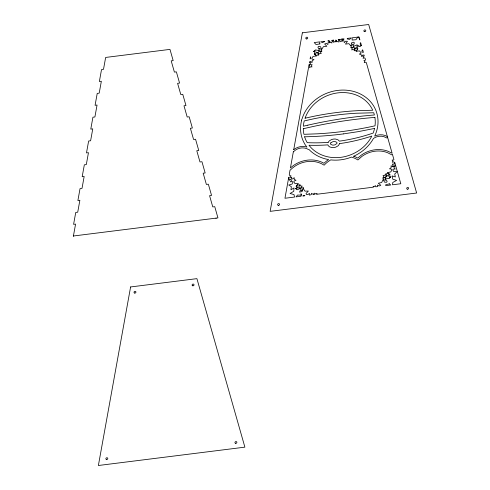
<?xml version="1.0" encoding="UTF-8"?>
<svg xmlns="http://www.w3.org/2000/svg" width="490" height="490" viewBox="0 0 490 490"><rect width="100%" height="100%" fill="white"/><g stroke="black" fill="none" stroke-linecap="round" stroke-linejoin="round"><path stroke-width="0.73" d="M73.359 236.358L75.57 224.089L73.592 224.34L75.742 212.433L77.72 212.188L79.87 200.281L77.892 200.532L80.035 188.625L82.014 188.381L84.164 176.474L82.185 176.725L84.335 164.818L86.314 164.573L88.463 152.666L86.485 152.917L88.635 141.01L90.607 140.765L92.757 128.858L90.779 129.109L92.928 117.202L94.907 116.957L97.057 105.05L95.078 105.301L97.228 93.394L99.201 93.149L101.35 81.242L99.372 81.493L101.522 69.586L103.5 69.341L105.65 57.44L169.975 49.386L173.172 60.613L171.2 60.858L174.397 72.097L176.369 71.846L179.573 83.079L177.594 83.331L180.792 94.564L182.77 94.313L185.967 105.552L183.989 105.797L187.186 117.03L189.165 116.785L192.362 128.019L190.383 128.264L193.587 139.503L195.559 139.252L198.756 150.485L196.784 150.736L199.981 161.97L201.96 161.725L205.157 172.958L203.179 173.203L206.376 184.436L208.354 184.191L211.551 195.424L209.573 195.669L212.77 206.909L214.749 206.657L217.946 217.891L73.42 235.996M293.731 149.634L308.792 66.199L309.472 66.469L309.588 67.743L310.623 66.763L312.007 66.94L311.395 65.838L312.136 64.674L310.44 64.698L310.115 63.633L310.862 62.469L309.447 62.763L309.6 61.709L310.58 61.397L312.081 62.506L312.21 60.668L313.986 59.608L312.093 59.1L311.897 58.249L313.098 56.368L316.491 55.97L317.14 55.021L318.665 55.217L317.986 54.004L318.567 53.098L318.763 54.402L319.799 53.428L321.189 53.6L320.57 52.497L321.318 51.334L319.903 51.628L320.527 50.984L321.912 51.162L321.299 50.06L323.418 46.679L326.812 46.281L324.649 43.99L326.407 43.432L327.908 44.541L328.037 42.697L329.813 41.638L327.853 40.86L329.231 40.682L329.984 41.577L329.445 42.814L330.811 42.318L331.908 43.047L331.932 41.76L333.059 41.019L333.555 41.221L333.666 42.489L334.701 41.509L335.901 41.889L337.261 41.368L338.37 42.079L338.37 40.792L339.288 40.168L339.925 40.578L339.772 41.87L340.973 41.068L342.277 41.479L341.91 40.266L342.865 39.231L341.359 39.163L343.992 38.839L343.931 39.304L342.106 40.278L343.955 40.878L344.25 42.667L345.634 41.197L347.422 41.313L345.487 44.118L348.88 43.665L351.281 46.477L350.773 47.72L352.132 47.205L352.831 47.653L351.379 47.744L352.224 48.712L351.716 49.956L353.07 49.435L354.178 50.145L354.331 48.755L355.011 49.533L354.503 50.776L355.863 50.262L356.512 50.672L356.022 51.321L359.415 50.868L361.222 52.957L359.372 54.102L361.222 54.702L361.522 56.491L362.9 55.021L364.193 55.107L364.15 56.087L362.723 56.148L363.562 57.116L363.053 58.359L364.413 57.838L365.093 58.273L365.601 60.056L363.917 60.466L364.756 61.428L364.248 62.671L365.601 62.157L366.33 62.616L387.406 136.643M328.141 142.357L329.335 140.857L331.497 139.607A7.877 6.842 -22.1 0 1 335.76 139.093L338.069 139.858L339.362 141.151A157.982 137.231 -22.1 0 0 373.153 133.06A36.254 31.495 -22.1 0 0 374.55 128.435M357.749 37.111L355.954 39.733L352.151 40.051L352.157 37.816L359.023 36.952L359.862 39.898L358.539 37.013M288.543 178.385L289.253 178.005L288.751 177.233L284.953 198.254L294.551 197.054L293.994 194.567L290.049 193.495L293.761 191.302L294.006 187.946L290.962 189.777L291.36 186.702L288.745 184.981L292.077 184.087L292.916 182.127L292.377 181.545L290.35 181.882L291.495 180.259L291.06 179.358L290.454 179.322L289.486 180.357L289.278 179.107L288.457 178.844M314.555 54.121L315.946 53.477L316.228 52.063L317.251 53.049L318.035 52.883L317.398 52.632L318.714 52.02L318.972 50.733L319.419 51.168L319.376 50.691L315.493 49.9L313.49 51.64L315.223 50.831L314.274 53.851L315.94 55.444L315.879 54.702L314.647 54.212M303.31 128.741L307.806 127.694A415.643 361.038 -22.1 0 1 374.905 117.404M305.05 118.206L313.484 116.357A268.3 233.056 -22.1 0 1 359.893 110.562L372.737 110.25A36.585 31.777 -22.1 0 0 337.861 92.873A36.842 32.003 -22.1 0 0 331.044 94.325L328.704 95.097A36.652 31.838 -22.1 0 0 305.074 118.206M374.55 128.435L358.08 131.669L343.711 133.856M304.602 136.802L306.948 136.741A324.251 281.658 -22.1 0 0 343.711 133.874M215.974 218.142L216.066 218.485M387.351 136.588A12.691 11.025 -22.1 0 0 374.697 136.097A39.274 34.116 -22.1 0 0 376.994 113.784L376.179 111.224A1.39 1.207 -22.1 0 0 376.02 110.789A39.396 34.22 -22.1 0 0 337.751 90.405A39.666 34.453 -22.1 0 0 330.413 91.955L327.786 92.831A39.47 34.282 -22.1 0 0 301.975 119.15A1.409 1.225 -22.1 0 0 301.522 120.301M301.571 120.473A39.237 34.08 -22.1 0 0 301.405 135.73A1.403 1.219 -22.1 0 0 301.509 136.189L301.571 136.434A39.39 34.214 -22.1 0 0 304.915 144.232A1.403 1.219 -22.1 0 0 305.295 144.85L306.887 147.104A12.85 11.166 -22.1 0 0 293.737 149.634M353.658 156.218A25.897 22.491 -22.1 0 1 357.755 158.086L361.498 154.981A26.325 22.865 -22.1 0 1 388.062 151.269L392.141 153.29L387.602 137.341A0.802 0.698 -22.1 0 1 386.353 137.794A11.08 9.629 -22.1 0 0 373.515 138.376L372.222 140.544A39.28 34.116 -22.1 0 1 353.67 156.237M328.141 142.376A163.789 142.272 -22.1 0 1 307.242 142.657A36.56 31.758 -22.1 0 1 304.602 136.802M303.304 128.735A36.56 31.758 -22.1 0 0 303.941 134.315L317.422 133.819A318.365 276.544 -22.1 0 0 370.575 126.781L375.015 125.82A36.474 31.685 -22.1 0 0 374.899 117.422M385.318 179.236L385.22 180.528L384.172 179.744L383.345 180.008L384.619 182.2L386.684 182.237L387.149 181.392L385.599 179.071L385.318 179.236M385.734 176.761L385.642 178.054L385.134 177.674L385.238 178.139L389.244 178.513L391.032 176.596L389.397 177.57L389.966 174.507L388.209 173.203L388.368 173.925L389.691 174.287L388.448 175.022L388.349 176.314L387.302 175.53L386.31 175.843L386.984 176.026L385.734 176.761M394.713 162.319L394.689 162.625L393.642 161.847L392.257 162.282L392.858 161.063L392.104 160.04L393.519 160.071L393.935 159.587L392.478 154.472A0.802 0.698 -22.1 0 1 391.406 154.65L387.498 152.66A24.739 21.486 -22.1 0 0 361.945 156.39L357.896 159.985L357.333 159.63A24.494 21.278 -22.1 0 0 351.52 157.1L348.365 158.196A39.561 34.361 -22.1 0 1 340.813 159.814A39.188 34.043 -22.1 0 1 330.781 159.887A24.286 21.095 -22.1 0 0 324.643 164.665L324.153 165.179L321.667 163.782A25.217 21.903 -22.1 0 0 292.303 168.193L290.582 169.785A0.796 0.692 -22.1 0 1 290.049 170.042L289.272 174.354L289.657 175.555L291.023 175.812L289.841 177.061L290.417 177.539L291.813 177.16L291.158 178.354L292.665 178.979L294.208 177.643L294.269 179.475L296.015 180.271L294.092 181.061L293.871 181.943L294.998 183.652L298.392 183.554L297.571 184.424L298.398 185.11L299.8 184.73L299.31 186.182L300.199 184.92L300.805 186.029L302.22 186.084L301.228 187.296L302.244 187.958L303.647 187.578L302.985 188.773L303.292 188.632L304.958 191.155L308.345 191.051L306.042 193.501L306.299 194.395L307.861 194.665L309.404 193.336L309.509 195.179L311.352 194.567L311.511 193.274L312.51 194.101L313.906 193.721L313.373 194.695L314.525 194.432L314.684 193.14L315.683 193.967L317.085 193.587L316.699 194.279L373.478 187.168L373.037 186.58L374.458 186.604L375.371 185.539L375.646 186.776L377.545 186.659L377.453 185.067L379.101 186.004L380.797 185.269L378.329 183.248L381.692 182.5L383.388 178.966L382.635 177.944L384.05 177.974L384.626 177.3L383.211 177.711L383.811 176.492L383.051 175.469L384.472 175.5L385.385 174.434L386.016 175.763L386.518 174.746L385.759 173.73L387.18 173.754L387.866 172.952L387.468 172.658L390.83 171.91L391.792 169.938L391.486 169.124L389.519 168.823L391.167 167.598L391.063 165.773L392.717 166.71L394.089 166.116L392.429 166.349L393.029 165.13L392.27 164.107L393.684 164.138L394.603 163.072L394.879 164.303L395.314 164.426L394.713 162.319M394.952 165.4L394.86 166.692L394.444 166.38L393.985 167.684L395.265 169.001L393.225 169.179L392.747 169.883L393.752 171.616L397.127 171.665L394.701 174.024L395.369 176.957L392.19 175.904L392.741 179.162L396.606 180.406L392.802 182.452L392.515 184.785L400.814 183.744L395.497 165.081L394.952 165.4M297.35 184.657L297.24 185.569L296.132 186.169L297.35 184.657M301.117 188.166L297.161 189.783L295.219 188.338L296.922 188.895L296.18 186.329L297.259 186.678L297.473 187.927L298.435 186.892L299.188 187.211L298.918 188.497L300.174 187.78L301.117 188.166M301.197 195.136L301.056 196.239L295.985 196.876L297.54 195.063L301.197 195.136M301.319 194.199L301.276 194.506L300.793 193.856L301.319 194.199M130.603 286.95L98.38 465.5L244.884 447.149L196.913 278.645L130.603 286.95M302.367 32.806L270.137 211.355L416.641 193.011L368.676 24.5L302.367 32.806M309.031 64.852L308.89 65.66L309.539 65.36L309.692 64.6L309.031 64.852M293.339 151.82L290.423 167.96A26.828 23.3 -22.1 0 1 322.034 162.282L323.994 163.286A25.872 22.473 -22.1 0 1 328.631 159.581A39.537 34.343 -22.1 0 1 309.074 149.591L308.332 149.426A11.258 9.782 -22.1 0 0 293.608 151.637A0.821 0.711 -22.1 0 1 293.339 151.82M310.452 56.999L310.115 58.861L310.948 58.206L310.452 56.999M319.701 48.296L319.143 49.723L317.918 47.224L318.482 46.428L320.509 46.673L321.477 49.012L320.632 49.19L319.701 48.296M351.759 42.936L351.012 45.49L351.869 45.454L352.702 44.339L353.382 45.607L354.368 42.838L353.737 42.189L351.759 42.936M362.294 50.139L361.853 51.628L362.863 52.467L363.402 52.326L362.729 49.974L362.294 50.139M339.65 143.601L338.272 145.726L335.834 147.104A7.907 6.866 -22.1 0 1 332.006 147.57L329.801 146.957L328.49 145.94A4.061 3.528 -22.1 0 1 327.92 144.862A165.044 143.362 -22.1 0 1 308.988 145.242A36.597 31.789 -22.1 0 0 340.703 157.357A36.873 32.028 -22.1 0 0 347.514 155.894A36.572 31.77 -22.1 0 0 369.889 139.448A35.354 30.711 -22.1 0 0 370.887 137.77L371.794 136.073A160.395 139.325 -22.1 0 1 339.65 143.607M336.41 40.646L336.03 41.577L335.472 40.584L335.852 39.996L336.41 40.646M340.293 39.298L338.884 39.849L338.161 39.568L340.293 39.298M302.808 189.777L302.036 191.584L299.494 192.111L300.811 189.428L301.319 190.775L302.281 189.74L302.808 189.777M347.428 38.404L347.153 38.9L349.511 39.39L351.318 37.92L347.428 38.404M330.866 142.847L330.726 143.043A1.354 1.176 -22.1 0 0 330.787 144.348L332.373 145.046A5.684 4.937 -22.1 0 0 333.421 145.107L334.278 144.997A5.739 4.986 -22.1 0 0 335.038 144.783L336.814 143.588A1.354 1.176 -22.1 0 0 336.752 142.29L335.166 141.585A5.69 4.943 -22.1 0 0 334.119 141.53L333.261 141.641A5.739 4.986 -22.1 0 0 332.502 141.855L330.866 142.847M353.645 46.568L353.241 47.107L353.768 46.268L357.008 44.878L359.985 46.575L356.812 45.919L357.908 48.822L356.806 48.602L356.432 47.395L355.599 48.51L354.631 48.553L355.373 48.051L354.013 47.775L353.645 46.568M357.565 49.282L356.971 50.066L357.565 49.282M361.442 45.448L360.407 46.293L360.23 43.034L360.665 42.716L361.442 45.448M303.794 195.388L302.832 196.018L304.927 195.755L303.794 195.388M324.699 41.54L322.408 42.606L320.766 41.748L324.699 41.54M333.537 40.143L332.3 40.719L332.679 40.872L331.705 40.376L333.537 40.143M389.348 183.83L385.618 184.84L385.795 185.624L390.769 185.006L389.348 183.83M307.836 125.171L303.377 126.206A36.34 31.568 -22.1 0 1 304.241 120.914L312.896 118.984A265.047 230.227 -22.1 0 1 356.163 113.239L373.729 112.749L374.397 114.979A418.111 363.188 -22.1 0 0 307.836 125.164M319.86 43.922L316.068 44.553L314.206 42.569L319.67 41.883L319.86 43.922M235.721 443.327A0.986 0.858 -22.1 0 0 236.829 442.096A0.986 0.858 -22.1 0 0 235.182 441.949A0.986 0.858 -22.1 0 0 235.721 443.327M106.642 459.498A0.986 0.858 -22.1 0 0 107.751 458.266A0.986 0.858 -22.1 0 0 106.103 458.113A0.986 0.858 -22.1 0 0 106.642 459.498M192.876 285.805A0.986 0.858 -22.1 0 0 193.985 284.574A0.986 0.858 -22.1 0 0 192.337 284.427A0.986 0.858 -22.1 0 0 192.876 285.805M134.787 293.081A0.986 0.858 -22.1 0 0 135.895 291.85A0.986 0.858 -22.1 0 0 134.254 291.697A0.986 0.858 -22.1 0 0 134.787 293.081M306.55 38.937A0.986 0.858 -22.1 0 0 307.659 37.706A0.986 0.858 -22.1 0 0 306.011 37.559A0.986 0.858 -22.1 0 0 306.55 38.937M364.634 31.666A0.986 0.858 -22.1 0 0 365.742 30.429A0.986 0.858 -22.1 0 0 364.095 30.282A0.986 0.858 -22.1 0 0 364.634 31.666M278.4 205.353A0.986 0.858 -22.1 0 0 279.508 204.122A0.986 0.858 -22.1 0 0 277.861 203.969A0.986 0.858 -22.1 0 0 278.4 205.353M407.478 189.189A0.986 0.858 -22.1 0 0 408.587 187.952A0.986 0.858 -22.1 0 0 406.939 187.805A0.986 0.858 -22.1 0 0 407.478 189.189"/></g></svg>
